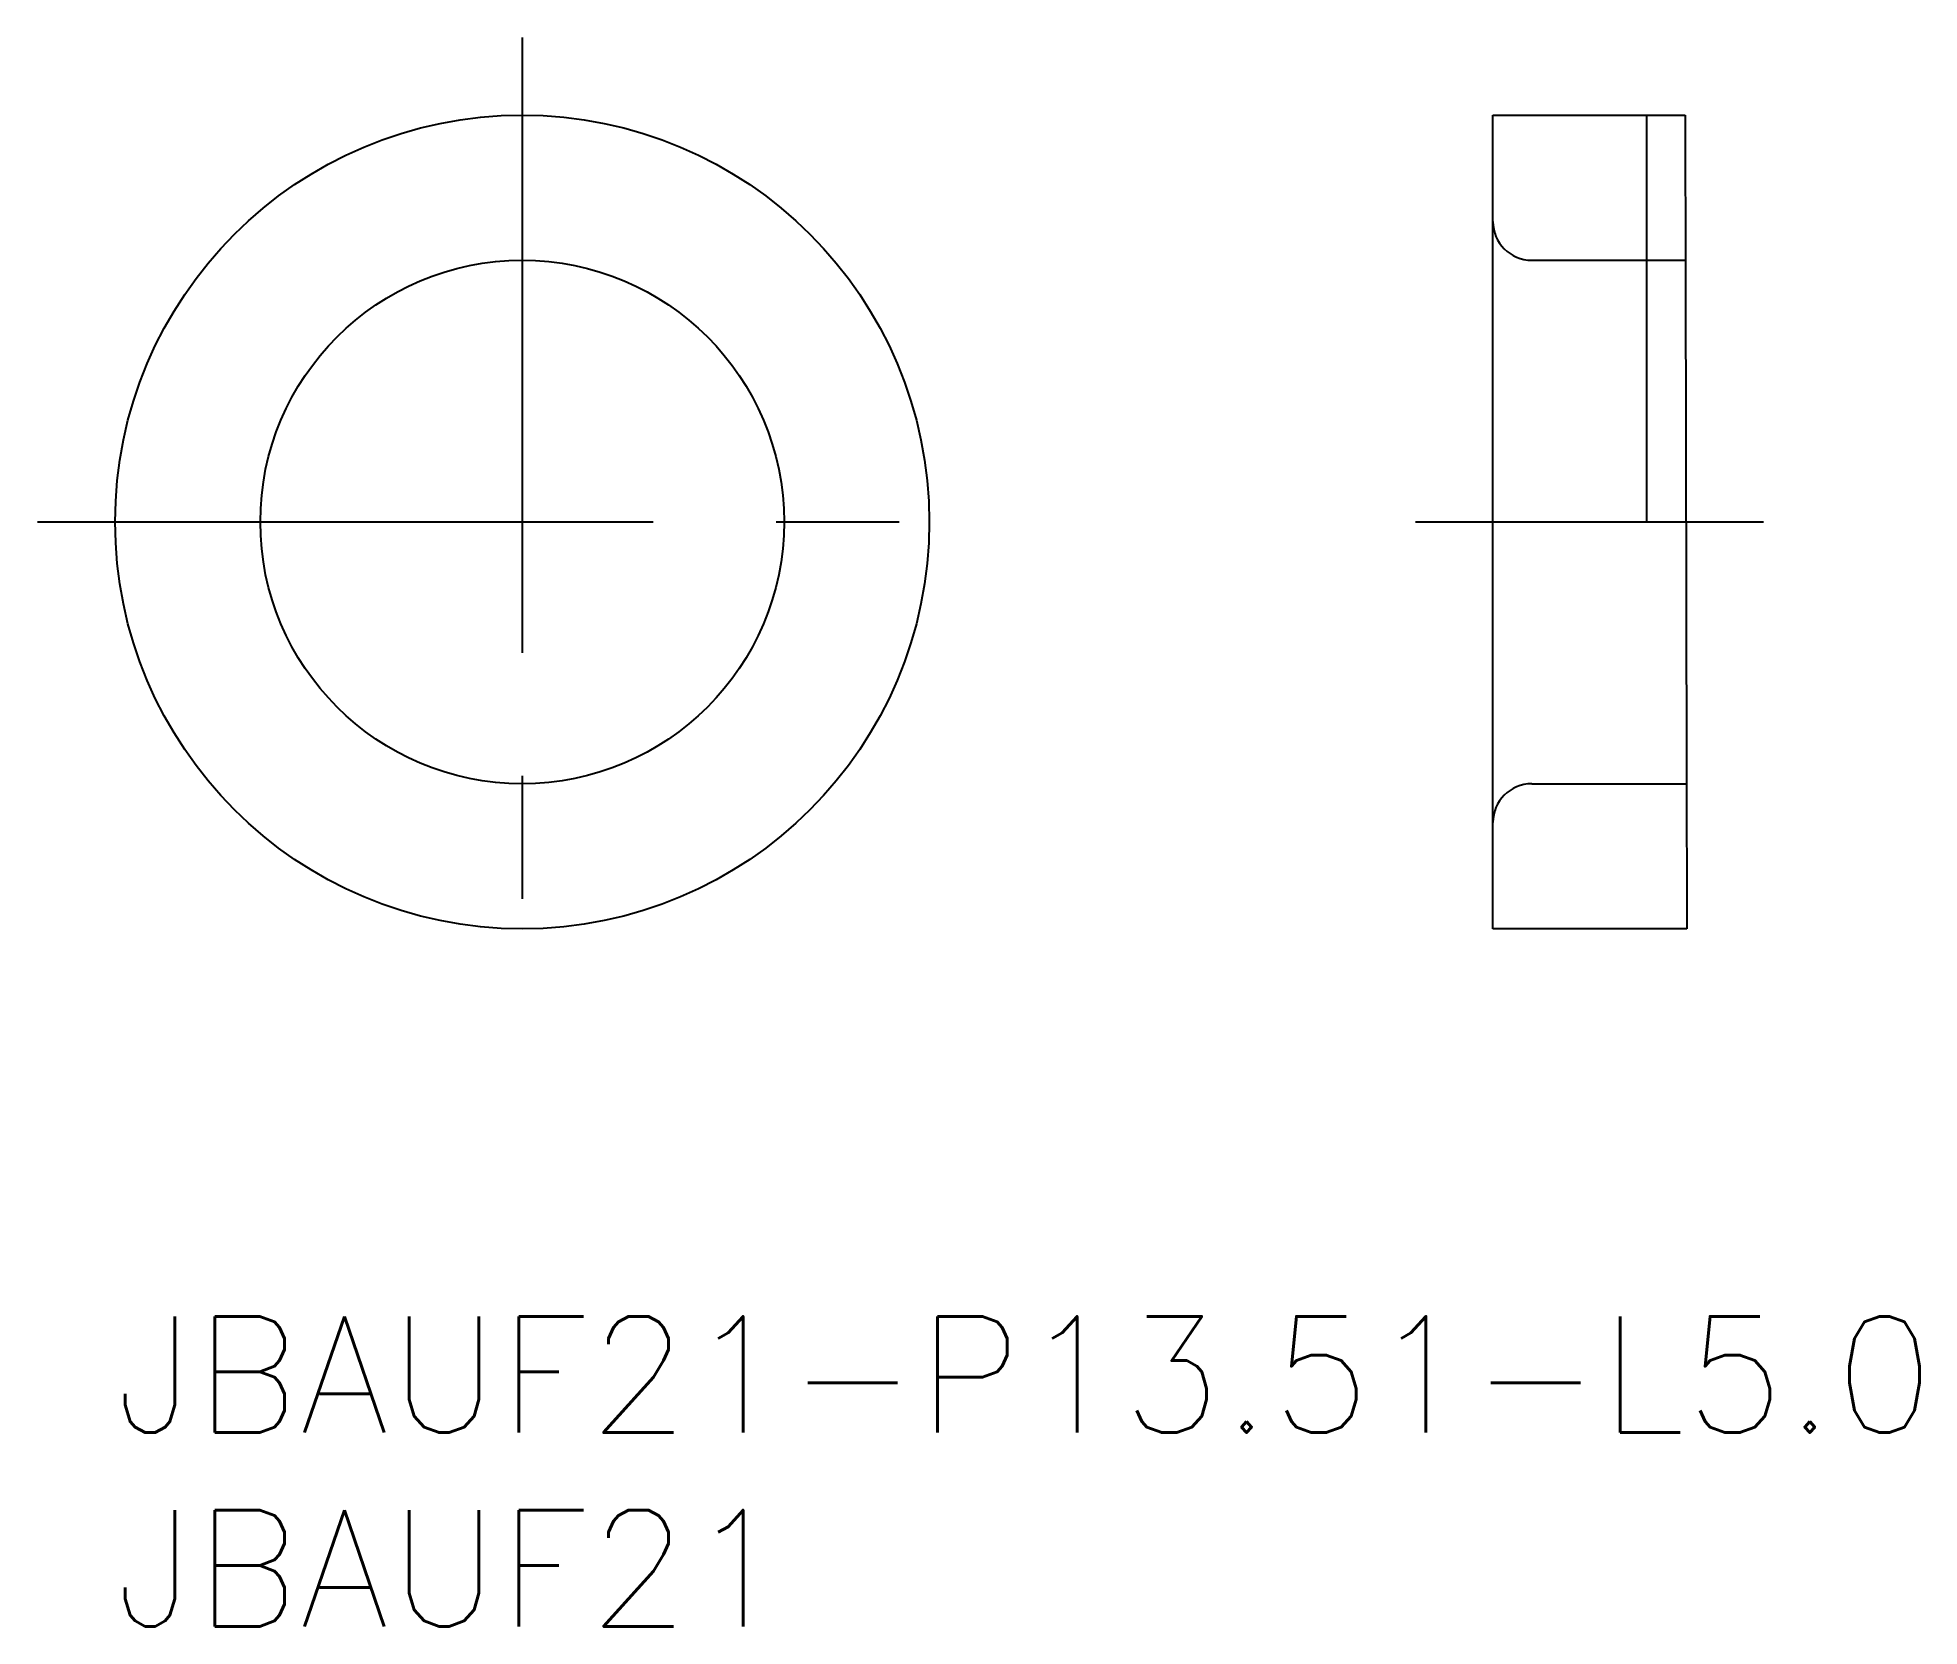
# Model space of a CAD drawing. Extents: x -2 to 46.5, y -8 to 33.
import ezdxf

# ---------------------------------------------------------------- set-up
doc = ezdxf.new("R2010")
doc.units = 0
doc.header["$LTSCALE"] = 0.5
doc.linetypes.add('CENTER', pattern=[50.8, 31.75, -6.35, 6.35, -6.35])
doc.linetypes.add('DASHED', pattern=[19.05, 12.7, -6.35])
for name, color, linetype in [('MSM_CENTER', 1, 'CENTER'), ('MSM_CONTINUOUS', 7, 'CONTINUOUS'), ('MSM_DASHED', 4, 'DASHED'), ('MSM_NARROW', 5, 'CONTINUOUS'), ('MSM_PART_NUMBER', 7, 'CONTINUOUS')]:
    doc.layers.add(name, color=color, linetype=linetype)
doc.styles.get("Standard").update_dxf_attribs({"font": 'txt.shx', "height": 3, "bigfont": 'bigfont.shx'})

# ---------------------------------------------------------------- blocks, each defined once
blk = doc.blocks.new('*U8')
at = {"layer": 'MSM_PART_NUMBER'}
blk.add_text('JBAUF21-P13.51-L5.0', height=3, dxfattribs=at).set_placement((0, -3))
blk = doc.blocks.new('*U9')
at = {"layer": 'MSM_PART_NUMBER'}
blk.add_text('JBAUF21', height=3, dxfattribs=at).set_placement((0, -8))

msp = doc.modelspace()

# ---------------------------------------------------------------- linework, layer by layer
at = {"layer": 'MSM_CENTER'}
for p, q in [((10.5, 33), (10.5, 8)), ((-2, 20.5), (23, 20.5)), ((33.542, 20.5), (42.521, 20.5))]:
    msp.add_line(p, q, dxfattribs=at)
at = {"layer": 'MSM_CONTINUOUS'}
for p, q in [((35.542, 31), (40.5, 31)), ((35.542, 10), (35.542, 31)), ((40.5, 31), (40.542, 10)), ((36.542, 13.745), (40.534, 13.745)), ((40.542, 10), (35.542, 10))]:
    msp.add_line(p, q, dxfattribs=at)
for radius in [10.5, 6.755]:
    msp.add_circle((10.5, 20.5), radius, dxfattribs=at)
msp.add_arc((36.542, 12.745), 1, 90, 180, dxfattribs=at)
at = {"layer": 'MSM_DASHED'}
msp.add_line((36.542, 27.255), (40.507, 27.255), dxfattribs=at)
msp.add_arc((36.542, 28.255), 1, 180, 270, dxfattribs=at)
at = {"layer": 'MSM_NARROW'}
msp.add_line((39.503, 31), (39.503, 20.5), dxfattribs=at)

# ---------------------------------------------------------------- block references
at = {"layer": 'MSM_CONTINUOUS'}
for name in ['*U8', '*U9']:
    msp.add_blockref(name, (0, 0), dxfattribs=at)

doc.saveas('drawing.dxf')
